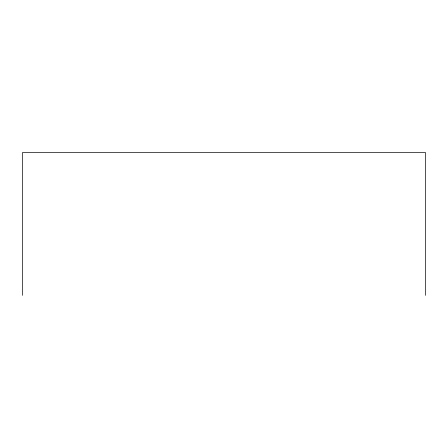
<?xml version="1.0" encoding="UTF-8"?>
<svg xmlns="http://www.w3.org/2000/svg" width="448" height="448" viewBox="0 0 448 448"><rect width="100%" height="100%" fill="white"/><g stroke="black" fill="none" stroke-linecap="round" stroke-linejoin="round"><path stroke-width="0.67" d="M425.6 295.366L425.6 152.634L22.4 152.634L22.4 295.366"/></g></svg>
